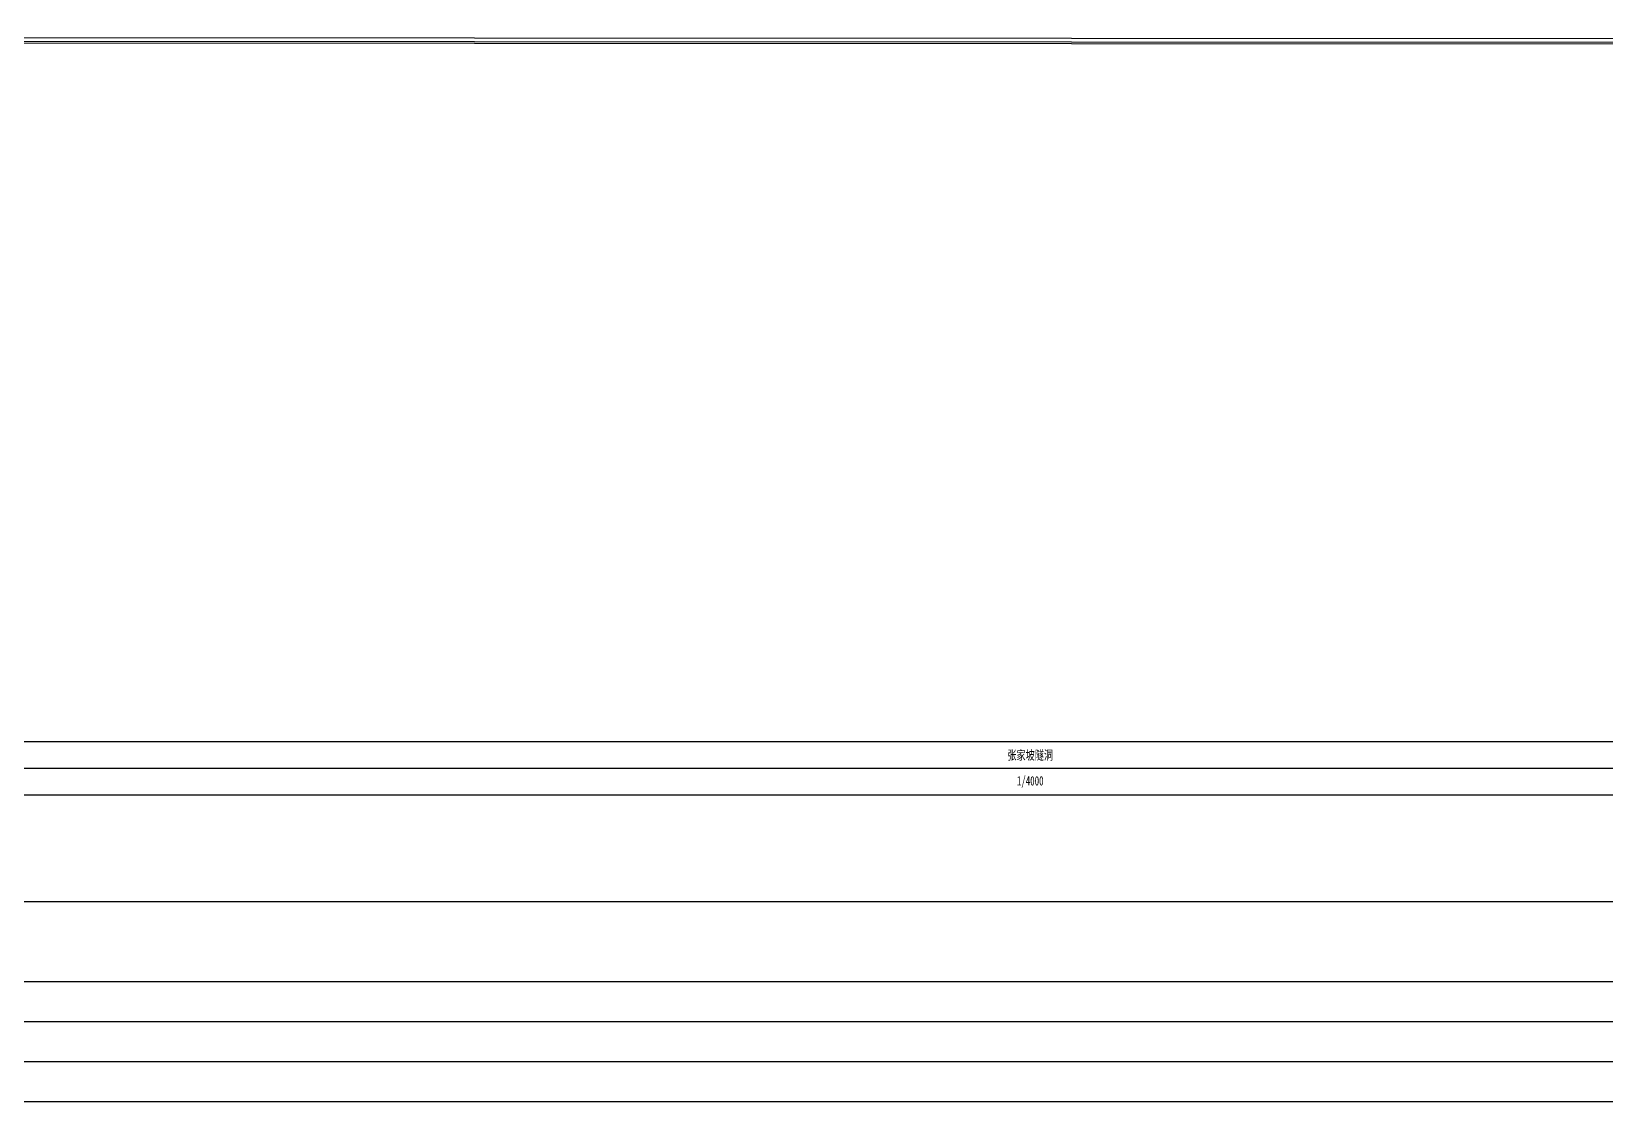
# Model space of a CAD drawing. Header units: millimetres. Extents: x -40 to 2322, y -213 to 401.
# Drawn here: x 551 to 1141, y 0 to 401 of the extents above; entities that cross this region are included whole.
import ezdxf
from ezdxf.enums import TextEntityAlignment as Align

# ---------------------------------------------------------------- set-up
doc = ezdxf.new("R2010")
doc.units = ezdxf.units.MM
for name, color, linetype in [('纵断面_文字标注', 7, 'Continuous'), ('纵断面_渠底高程线', 3, 'Continuous'), ('纵断面_渠顶高程线', 1, 'Continuous'), ('纵断面_表格线框', 7, 'Continuous'), ('纵断面_设计水位线', 5, 'Continuous')]:
    doc.layers.add(name, color=color, linetype=linetype)
doc.styles.get("Standard").update_dxf_attribs({"font": 'simfang.ttf', "width": 0.7})

msp = doc.modelspace()

# ---------------------------------------------------------------- linework, layer by layer
at = {"layer": '纵断面_渠底高程线'}
msp.add_lwpolyline([(0, 399.34), (88.64, 399.3), (93.42, 399.53), (98.17, 398.61), (108.25, 399.13), (193.56, 399.09), (196.06, 399.37), (198.56, 399.37), (263.98, 397.56), (266.46, 397.56), (268.93, 397.17), (1388.48, 396.61), (1581.54, 396.51), (1583.99, 396.79), (1586.45, 396.79), (1623.01, 395.63), (1625.55, 395.63), (1628.09, 395.24), (2211.2, 394.95), (2256.29, 394.4), (2270.16, 391.79), (2319.13, 387.82), (2322.13, 387.58)], dxfattribs=at)
at = {"layer": '纵断面_渠顶高程线'}
msp.add_lwpolyline([(0, 401.34), (88.64, 401.3), (93.42, 400.18), (98.17, 400.48), (108.25, 401.13), (193.56, 401.09), (196.06, 400.02), (266.46, 398.21), (268.93, 399.17), (1388.48, 398.61), (1581.54, 398.51), (1583.99, 397.45), (1625.55, 396.28), (1628.09, 397.24), (2211.2, 396.95), (2256.29, 395.05), (2270.16, 392.19), (2319.13, 388.29), (2322.13, 388.05)], dxfattribs=at)
at = {"layer": '纵断面_表格线框'}
for p, q in [((0, 135), (2322.13, 135)), ((0, 125), (2322.13, 125)), ((0, 115), (2322.13, 115)), ((0, 75), (2322.13, 75)), ((0, 45), (2322.13, 45)), ((0, 30), (2322.13, 30)), ((0, 15), (2322.13, 15)), ((0, 0), (2322.13, 0))]:
    msp.add_line(p, q, dxfattribs=at)
at = {"layer": '纵断面_设计水位线'}
msp.add_lwpolyline([(0, 400), (88.64, 399.96), (93.42, 399.83), (98.17, 399.79), (108.25, 399.79), (193.56, 399.75), (196.06, 399.67), (198.56, 399.61), (263.98, 397.92), (266.46, 397.86), (268.93, 397.83), (1388.48, 397.27), (1581.54, 397.17), (1583.99, 397.09), (1586.45, 397.04), (1623.01, 395.99), (1625.55, 395.93), (1628.09, 395.9), (2211.2, 395.61), (2256.29, 394.7), (2270.16, 391.92), (2319.13, 388), (2322.13, 387.76)], dxfattribs=at)

# ---------------------------------------------------------------- texts
at = {"layer": '纵断面_文字标注', "width": 0.7}
for s, p in [('张家坡隧洞', (925.23, 130)), ('1/4000', (925.23, 120))]:
    msp.add_text(s, height=3.5, dxfattribs=at).set_placement(p, align=Align.MIDDLE)

doc.saveas('drawing.dxf')
